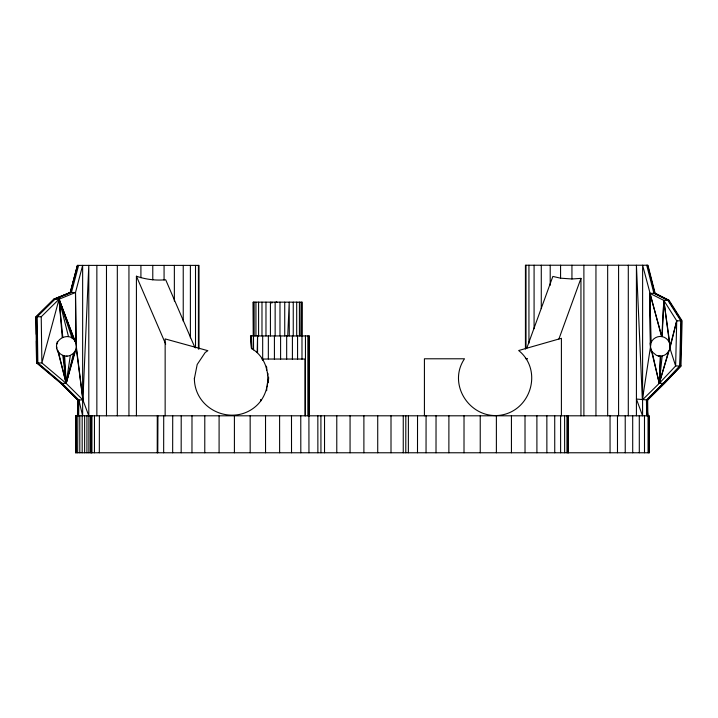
<?xml version="1.0" encoding="UTF-8"?>
<svg xmlns="http://www.w3.org/2000/svg" width="718" height="718" viewBox="0 0 718 718"><rect width="100%" height="100%" fill="white"/><g stroke="black" fill="none" stroke-linecap="round" stroke-linejoin="round"><path stroke-width="1.08" d="M86.914 452.771L86.932 415.803M88.879 452.771L88.915 415.803M90.414 452.771L90.441 415.803M91.213 452.771L91.213 415.803M91.419 452.771L91.401 415.803M91.94 452.771L91.94 415.803M94.444 452.771L94.471 415.803M157.233 452.771L157.287 415.803M172.661 452.771L172.715 415.803M181.169 452.771L181.214 415.803M191.966 452.771L191.993 415.803M204.774 452.771L204.792 415.803M219.089 452.771L219.098 415.803M255.94 335.943L255.94 302.152M261.98 335.943L261.98 302.152M265.974 335.943L265.974 302.152M268.335 358.928L268.361 335.943M268.487 380.01L268.487 377.776M279.984 335.943L279.984 302.152M296.696 335.943L296.696 302.152M299.415 335.943L299.415 302.152M350.061 452.771L350.07 415.803M405.787 452.771L405.814 415.803M408.363 452.771L408.398 415.803M417.499 452.771L417.535 415.803M426.043 452.771L426.079 415.803M436.014 452.771L436.041 415.803M448.876 452.771L448.903 415.803M464.007 452.771L464.025 415.803M480.234 452.771L480.234 415.803M526.016 348.634L526.016 265.229M528.942 343.195L528.942 265.229M99.326 452.771L99.389 415.803M157.673 415.803L157.619 452.771L157.727 415.803M163.659 452.771L163.713 415.803M260.939 399.585L260.939 400.806L260.679 399.98M525.432 349.065L525.432 265.229L647.914 265.229L655.139 293.33L669.167 300.402L663.818 300.402L649.835 293.33L650.463 345.69L649.835 293.33L654.771 293.33L668.602 300.402L681.445 320.82L680.35 365.974L647.331 399.953L636.417 399.046L642.574 415.803L642.628 265.229L661.556 336.562M268.155 379.373L268.146 382.712L268.155 379.373L268.173 381.581M301.066 335.943L301.3 302.152L301.318 335.943M77.472 415.803L77.706 399.962L60.949 383.367L36.573 362.931L35.9 316.755L53.733 299.218L70.283 292.495L77.436 265.391L199.012 265.391L199.012 349.011M78.657 415.803L78.863 399.962L62.107 383.367L37.848 362.931L37.174 316.755L54.99 299.218L71.45 292.495L78.603 265.391M78.863 399.962L82.642 415.803L82.642 265.391L75.498 292.495L70.526 292.495L54.209 299.218L36.456 316.755L37.13 362.931L61.335 383.367L77.912 399.962L77.652 452.771M267.329 386.419L267.41 383.152M642.368 399.953L651.145 342.522L649.835 293.33L661.825 336.589L663.818 300.402L676.724 320.82L675.629 365.974L659.241 383.358L642.368 399.953L636.417 265.229L636.417 415.803M647.286 402.062L647.654 399.953L664.59 383.358L680.996 365.974L682.1 320.82L669.104 300.402L655.121 293.33M257.161 352.278L257.565 335.943L257.565 352.628M76.368 345.744L76.449 343.527M681.445 320.82L676.724 320.82L669.921 348.221C669.059 352.717 664.832 356.182 660.255 356.155L659.241 383.358L664.024 383.358M77.912 399.962L82.911 399.962L88.799 265.391L88.799 415.803L82.911 399.962L66.155 383.367L76.234 348.221L76.323 342.163M287.738 335.943L289.21 302.152L289.3 335.943M676.724 320.82L670.118 346.3C670.145 341.714 666.672 337.487 662.175 336.625L663.818 300.402L669.921 344.371L669.921 348.221L675.629 365.974L680.35 365.974M660.748 356.11L659.241 383.358L651.441 350.608M57.054 343.85L57.287 341.678M662.175 355.966L659.241 383.358L652.061 351.775L650.589 348.221L650.185 342.989M75.677 350.07L73.541 353.265L70.337 355.401L66.155 383.367L61.335 383.367M250.851 335.943L251.462 348.472C271.045 359.655 272.993 389.174 257.475 404.772C234.463 427.291 194.722 410.831 194.372 378.637L194.515 377.91M194.381 378.673L197.19 364.484L205.195 352.493L207.879 350.698L165.149 338.914L165.149 415.803M271.781 302.978L271.978 302.152L271.987 302.834M73.541 353.265L66.155 383.367L41.886 362.931L37.13 362.931M276.78 302.152L276.412 302.377M70.526 292.495L77.625 265.391M77.409 265.391L70.238 292.495L53.733 299.218M54.209 299.218L59.038 299.218L41.886 362.931L41.222 316.755L59.038 299.218L75.498 292.495L76.422 346.3M74.762 351.775L66.155 383.367L57.754 350.617M669.068 350.617L659.241 383.358L668.449 351.775L667.228 353.265M526.761 348.221L552.851 276.43L560.57 278.18L571.941 278.979L580.952 278.378L580.952 415.803M558.909 339.013L580.952 278.378M651.145 342.522C652.868 338.286 657.697 335.701 662.175 336.625M647.277 410.229L647.851 415.803L647.654 399.953L680.996 365.974M276.915 302.152L276.268 302.152M76.234 344.371C72.662 329.068 50.179 338.833 58.176 352.152M70.337 355.401C65.5 357.492 59.406 354.97 57.458 350.07M136.42 415.803L136.42 276.224C145.754 279.446 155.869 280.684 165.687 279.76L194.919 347.584M66.568 356.155L67.115 356.101M253.23 302.152L302.323 302.152L302.278 335.943M36.456 316.755L41.222 316.755M261.855 359.045L304.979 359.045L304.979 415.803M36.573 362.931L36.367 340.942M60.949 383.367L77.706 399.962M649.162 452.771L75.704 452.771L75.695 415.803L649.135 415.803L649.162 452.771L648.722 442.692M660.255 356.155L656.485 355.401L652.061 351.775M251.497 348.499L250.483 335.943L309.18 335.943L309.18 415.803M525.432 358.004L526.007 358.641M136.42 276.224L165.696 344.128M62.251 337.478L59.038 299.218L75.39 341.983M62.798 337.191L59.038 299.218L74.762 340.817M68.488 336.625L59.038 299.218L73.541 339.327M59.038 299.218L72.042 338.097M75.004 340.413L75.677 342.522L75.498 292.495M646.721 265.229L653.918 293.33L667.902 300.402L680.817 320.82L679.713 365.974L663.333 383.358L646.451 399.953L646.658 415.803M647.618 265.229L654.771 293.33M58.373 351.775L66.155 383.367L64.647 355.966M651.28 351.991L650.4 346.3M663.818 300.402L669.364 342.522M76.234 348.221L82.552 397.072M76.368 346.902L82.911 399.962M62.798 355.401L66.155 383.367L63.812 355.715M647.322 413.568L647.555 415.803L647.331 399.953M56.767 346.839L56.901 348.221M251.471 335.943L252.054 348.867M253.571 349.89L253.274 302.152L253.292 335.943M36.008 316.755L36.268 334.346M266.602 387.19L266.629 390.493M266.468 366.189L266.486 369.501M266.558 387.424L266.566 390.7M648.973 415.803L648.991 452.771M648.049 415.803L648.067 452.771M644.486 415.803L644.504 452.771M639.298 415.803L639.307 452.771M632.693 415.803L632.711 452.771M625.225 415.803L625.243 452.771M617.471 415.803L617.489 452.771M610.049 415.803L610.067 452.771M568.315 415.803L568.351 452.771M568.028 415.803L568.055 452.771M567.839 415.803L567.875 452.771M566.942 415.803L566.969 452.771M564.608 415.803L564.644 452.771M560.587 415.803L560.614 452.771M554.718 415.803L554.745 452.771M546.856 415.803L546.874 452.771M536.893 415.803L536.911 452.771M525.011 415.803L525.029 452.771M511.431 415.803L511.44 452.771M320.91 415.803L320.946 452.771M317.841 415.803L317.877 452.771M308.911 415.803L308.955 452.771M300.77 415.803L300.815 452.771M291.49 415.803L291.526 452.771M279.598 415.803L279.625 452.771M265.525 415.803L265.543 452.771M250.16 415.803L250.178 452.771M82.175 415.803L82.184 452.771M79.788 415.803L79.797 452.771M75.991 415.803L76.009 452.771M75.803 415.803L75.821 452.771M628.295 265.229L628.295 415.803M618.584 265.229L618.584 415.803M607.661 265.229L607.661 415.803M595.949 265.229L595.949 415.803M583.887 265.229L583.887 415.803M571.941 265.229L571.941 278.979M561.404 415.803L561.404 338.304L518.674 350.528C543.014 370.138 531.176 410.525 500.599 415.21C470.155 419.545 447.054 384.543 464.492 358.785L424.419 358.785L424.419 415.803M560.57 265.229L560.57 278.18M550.212 265.229L550.212 285.279M541.282 265.229L541.282 308.668M534.084 265.229L534.084 328.718M496.38 415.803L496.38 452.771M403.256 415.803L403.256 452.771M391.005 415.803L391.005 452.771M377.722 415.803L377.722 452.771M363.891 415.803L363.891 452.771M336.778 415.803L336.778 452.771M324.527 415.803L324.527 452.771M309.126 335.943L309.126 415.803M307.869 335.943L307.869 415.803M305.455 335.943L305.455 415.803M301.982 335.943L301.982 359.233M297.566 335.943L297.566 359.233M293.249 302.152L293.249 335.943M292.406 335.943L292.406 359.233M286.67 335.943L286.67 359.233M284.732 302.152L284.732 335.943M280.594 335.943L280.594 359.233M275.147 302.152L275.147 335.943M274.42 335.943L274.42 359.233M270.426 302.152L270.426 335.943M268.586 376.905L268.586 379.14M266.665 367.033L266.665 370.389M262.68 335.943L262.68 360.274M258.588 302.152L258.588 335.943M254.136 302.152L254.136 335.943M234.409 415.803L234.409 452.771M198.419 265.391L198.428 349.011M195.511 265.391L195.511 347.898M190.387 265.391L190.387 337.864M183.234 265.391L183.234 321.134M174.357 265.391L174.357 301.066M164.072 265.391L164.072 280.038M152.781 265.391L152.781 279.858M140.916 265.391L140.916 277.722M128.944 265.391L128.944 415.803M117.321 265.391L117.321 415.803M106.479 265.391L106.479 415.803M96.858 265.391L96.858 415.803M84.625 415.803L84.625 452.771M267.706 373.324L267.688 375.55L267.715 373.315M527.209 358.785L526.141 358.785L527.209 358.785M659.16 356.047L658.191 355.922L659.16 356.047"/></g></svg>
